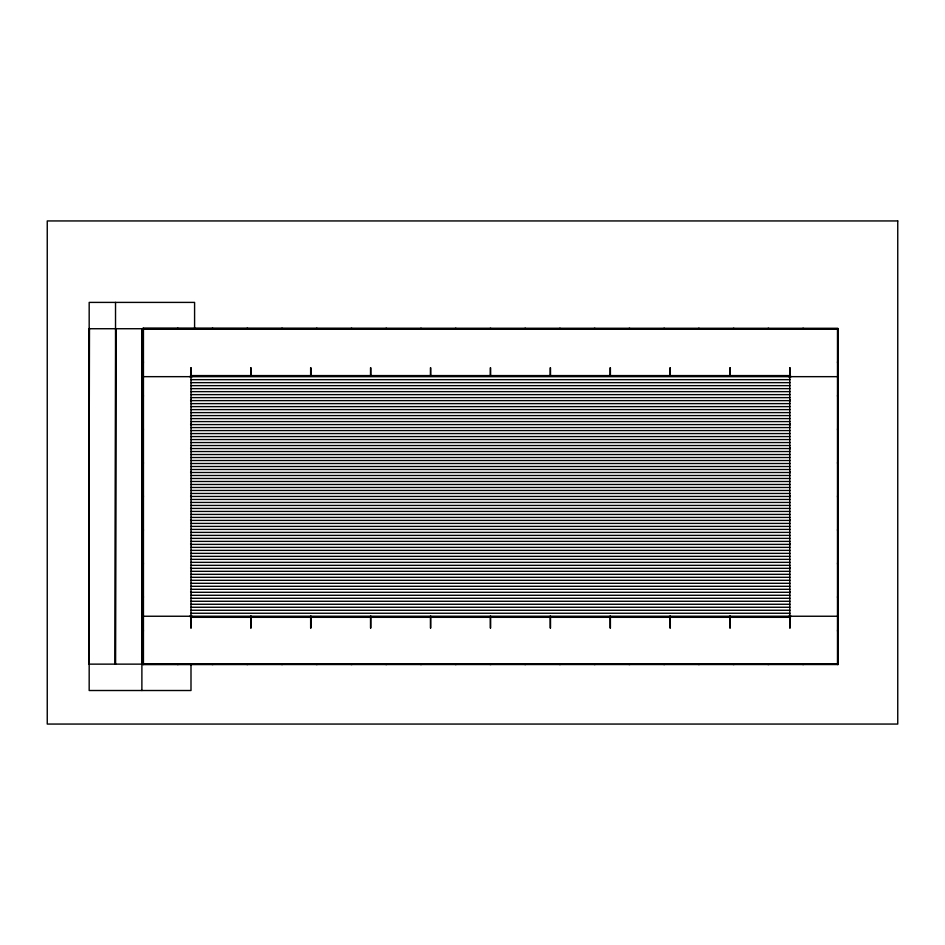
<?xml version="1.0" encoding="UTF-8"?>
<svg xmlns="http://www.w3.org/2000/svg" width="945" height="945" viewBox="0 0 945 945"><rect width="100%" height="100%" fill="white"/><g stroke="black" fill="none" stroke-linecap="round" stroke-linejoin="round"><path stroke-width="1.42" d="M88.995 328.73L838.215 328.754M838.061 328.966L142.872 328.541L838.061 328.541L838.215 664.524L142.719 664.524L142.719 328.399L837.861 328.458L837.861 664.465M142.719 329.108L837.861 329.049M142.719 361.935L143.439 361.935M837.494 361.935L838.215 361.935M142.719 362.656L143.439 362.656M837.494 362.656L838.215 362.656M789.937 375.59L190.996 375.59L190.996 617.321L789.937 617.321M191.658 376.015L190.335 376.015L190.335 377.327L191.658 377.327M789.276 376.015L790.599 376.015L790.599 377.327L789.276 377.327M191.386 376.275L190.607 376.275L191.386 377.055M143.085 376.665L837.861 376.665M789.796 376.807L790.079 367.818M190.996 379.666L789.937 379.666M190.996 382.654L789.937 382.654M190.996 385.654L789.937 385.654M190.996 388.643L789.937 388.643M190.996 391.643L789.937 391.643M190.996 394.632L789.937 394.632M142.719 395.471L143.439 395.471M837.494 395.471L838.215 395.471M142.719 396.191L143.439 396.191M837.494 396.191L838.215 396.191M190.996 397.632L789.937 397.632M191.386 400.243L190.607 400.243L191.386 401.011M190.996 400.621L789.937 400.621M190.996 403.621L789.937 403.621M190.996 406.622L789.937 406.622M190.996 409.61L789.937 409.61M190.996 412.611L789.937 412.611M190.996 415.599L789.937 415.599M190.996 418.6L789.937 418.6M190.996 421.588L789.937 421.588M191.386 424.199L190.607 424.199L191.386 424.978M190.996 424.588L789.937 424.588M190.996 427.577L789.937 427.577M142.719 429.018L143.439 429.018M837.494 429.018L838.215 429.018M142.719 429.739L143.439 429.739M837.494 429.739L838.215 429.739M190.996 430.577L789.937 430.577M190.996 433.566L789.937 433.566M190.996 436.566L789.937 436.566M190.996 439.555L789.937 439.555M190.996 442.555L789.937 442.555M190.996 445.544L789.937 445.544M191.386 448.154L190.607 448.154L191.386 448.934M190.996 448.544L789.937 448.544M190.996 451.533L789.937 451.533M190.996 454.533L789.937 454.533M190.996 457.522L789.937 457.522M190.996 460.522L789.937 460.522M142.719 462.554L143.439 462.554M837.494 462.554L838.215 462.554M142.719 463.274L143.439 463.274M837.494 463.274L838.215 463.274M190.996 463.511L789.937 463.511M190.996 466.511L789.937 466.511M190.996 469.5L789.937 469.5M191.386 472.11L190.607 472.11L191.386 472.89M190.996 472.5L789.937 472.5M190.996 475.5L789.937 475.5M190.996 478.489L789.937 478.489M190.996 481.489L789.937 481.489M190.996 484.478L789.937 484.478M190.996 487.478L789.937 487.478M190.996 490.467L789.937 490.467M190.996 493.467L789.937 493.467M142.719 496.101L143.439 496.101M191.386 496.066L190.607 496.066L191.386 496.846M837.494 496.101L838.215 496.101M190.996 496.456L789.937 496.456M142.719 496.822L143.439 496.822M837.494 496.822L838.215 496.822M190.996 499.456L789.937 499.456M190.996 502.445L789.937 502.445M190.996 505.445L789.937 505.445M190.996 508.434L789.937 508.434M190.996 511.434L789.937 511.434M190.996 514.423L789.937 514.423M190.996 517.423L789.937 517.423M191.386 520.022L190.607 520.022L191.386 520.801M190.996 520.411L789.937 520.411M190.996 523.412L789.937 523.412M190.996 526.4L789.937 526.4M190.996 529.401L789.937 529.401M142.719 529.637L143.439 529.637M837.494 529.637L838.215 529.637M142.719 530.358L143.439 530.358M837.494 530.358L838.215 530.358M190.996 532.389L789.937 532.389M190.996 535.39L789.937 535.39M190.996 538.378L789.937 538.378M190.996 541.379L789.937 541.379M191.386 543.989L190.607 543.989L191.386 544.757M190.996 544.379L789.937 544.379M190.996 547.368L789.937 547.368M190.996 550.368L789.937 550.368M190.996 553.357L789.937 553.357M190.996 556.357L789.937 556.357M190.996 559.345L789.937 559.345M190.996 562.346L789.937 562.346M142.719 563.185L143.439 563.185M837.494 563.185L838.215 563.185M142.719 563.893L143.439 563.893M837.494 563.893L838.215 563.893M190.996 565.334L789.937 565.334M191.386 567.945L190.607 567.945L191.386 568.725M190.996 568.335L789.937 568.335M190.996 571.323L789.937 571.323M190.996 574.324L789.937 574.324M190.996 577.312L789.937 577.312M190.996 580.313L789.937 580.313M190.996 583.301L789.937 583.301M190.996 586.302L789.937 586.302M190.996 589.29L789.937 589.29M191.386 591.901L190.607 591.901L191.386 592.68M190.996 592.291L789.937 592.291M190.996 595.279L789.937 595.279M142.719 596.72L143.439 596.72M837.494 596.72L838.215 596.72M142.719 597.441L143.439 597.441M837.494 597.441L838.215 597.441M190.996 598.279L789.937 598.279M190.996 601.268L789.937 601.268M190.996 604.268L789.937 604.268M190.996 607.257L789.937 607.257M190.996 610.257L789.937 610.257M190.996 613.246L789.937 613.246M191.658 615.585L190.335 615.585L190.335 616.908L191.658 616.908M789.276 615.585L790.599 615.585L790.599 616.908L789.276 616.908M191.386 615.856L190.607 615.856L191.386 616.636M143.085 616.246L837.861 616.246M220.279 616.908L221.602 616.908M250.236 616.908L251.547 616.908M280.181 616.908L281.492 616.908M310.125 616.908L311.448 616.908M340.07 616.908L341.393 616.908M370.027 616.908L371.338 616.908M399.971 616.908L401.282 616.908M429.916 616.908L431.227 616.908M459.861 616.908L461.184 616.908M489.805 616.908L491.128 616.908M519.762 616.908L521.073 616.908M549.707 616.908L551.018 616.908M579.651 616.908L580.974 616.908M609.596 616.908L610.919 616.908M639.541 616.908L640.864 616.908M669.497 616.908L670.808 616.908M699.442 616.908L700.753 616.908M729.386 616.908L730.709 616.908M759.331 616.908L760.654 616.908M142.719 630.256L143.439 630.256M837.494 630.256L838.215 630.256M142.719 630.976L143.439 630.976M837.494 630.976L838.215 630.976M142.719 663.803L838.215 663.803M838.061 663.957L142.872 664.37M88.995 664.134L838.215 664.158M837.494 328.754L837.494 664.524M803.474 328.399L803.474 329.108M803.474 663.803L803.474 664.524M803.12 328.458L803.12 329.049M803.12 663.862L803.12 664.465M802.754 328.399L802.754 329.108M802.754 663.803L802.754 664.524M790.079 616.105L790.079 628M789.796 367.818L789.796 628M768.734 328.399L768.734 329.108M768.734 663.803L768.734 664.524M768.38 328.458L768.38 329.049M768.38 663.862L768.38 664.465M768.013 328.399L768.013 329.108M768.013 663.803L768.013 664.524M733.993 328.399L733.993 329.108M733.993 663.803L733.993 664.524M733.639 328.458L733.639 329.049M733.639 663.862L733.639 664.465M733.285 328.399L733.285 329.108M733.285 663.803L733.285 664.524M730.19 367.818L730.19 375.354M730.19 616.105L730.19 628M729.906 367.818L729.906 375.354M729.906 616.105L729.906 628M699.265 328.399L699.265 329.108M699.265 663.803L699.265 664.524M698.898 328.458L698.898 329.049M698.898 663.862L698.898 664.465M698.544 328.399L698.544 329.108M698.544 663.803L698.544 664.524M670.3 367.818L670.3 375.354M670.3 616.105L670.3 628M670.005 367.818L670.005 375.354M670.005 616.105L670.005 628M664.524 328.399L664.524 329.108M664.524 663.803L664.524 664.524M664.158 328.458L664.158 329.049M664.158 663.862L664.158 664.465M663.803 328.399L663.803 329.108M663.803 663.803L663.803 664.524M629.783 328.399L629.783 329.108M629.783 663.803L629.783 664.524M629.429 328.458L629.429 329.049M629.429 663.862L629.429 664.465M629.063 328.399L629.063 329.108M629.063 663.803L629.063 664.524M610.399 367.818L610.399 375.354M610.399 616.105L610.399 628M610.116 367.818L610.116 375.354M610.116 616.105L610.116 628M595.043 328.399L595.043 329.108M595.043 663.803L595.043 664.524M594.688 328.458L594.688 329.049M594.688 663.862L594.688 664.465M594.322 328.399L594.322 329.108M594.322 663.803L594.322 664.524M560.302 328.399L560.302 329.108M560.302 663.803L560.302 664.524M559.948 328.458L559.948 329.049M559.948 663.862L559.948 664.465M559.582 328.399L559.582 329.108M559.582 663.803L559.582 664.524M550.51 367.818L550.51 375.354M550.51 616.105L550.51 628M550.214 367.818L550.214 375.354M550.214 616.105L550.214 628M525.562 328.399L525.562 329.108M525.562 663.803L525.562 664.524M525.207 328.458L525.207 329.049M525.207 663.862L525.207 664.465M524.853 328.399L524.853 329.108M524.853 663.803L524.853 664.524M490.833 328.399L490.833 329.108M490.833 663.803L490.833 664.524M490.609 367.818L490.609 375.354M490.609 616.105L490.609 628M490.467 328.458L490.467 329.049M490.467 663.862L490.467 664.465M490.325 367.818L490.325 375.354M490.325 616.105L490.325 628M490.112 328.399L490.112 329.108M490.112 663.803L490.112 664.524M456.092 328.399L456.092 329.108M456.092 663.803L456.092 664.524M455.726 328.458L455.726 329.049M455.726 663.862L455.726 664.465M455.372 328.399L455.372 329.108M455.372 663.803L455.372 664.524M430.719 367.818L430.719 375.354M430.719 616.105L430.719 628M430.436 367.818L430.436 375.354M430.436 616.105L430.436 628M421.352 328.399L421.352 329.108M421.352 663.803L421.352 664.524M420.986 328.458L420.986 329.049M420.986 663.862L420.986 664.465M420.631 328.399L420.631 329.108M420.631 663.803L420.631 664.524M386.611 328.399L386.611 329.108M386.611 663.803L386.611 664.524M386.257 328.458L386.257 329.049M386.257 663.862L386.257 664.465M385.891 328.399L385.891 329.108M385.891 663.803L385.891 664.524M370.818 367.818L370.818 375.354M370.818 616.105L370.818 628M370.534 367.818L370.534 375.354M370.534 616.105L370.534 628M351.871 328.399L351.871 329.108M351.871 663.803L351.871 664.524M351.516 328.458L351.516 329.049M351.516 663.862L351.516 664.465M351.15 328.399L351.15 329.108M351.15 663.803L351.15 664.524M317.13 328.399L317.13 329.108M317.13 663.803L317.13 664.524M316.776 328.458L316.776 329.049M316.776 663.862L316.776 664.465M316.41 328.399L316.41 329.108M316.41 663.803L316.41 664.524M310.929 367.818L310.929 375.354M310.929 616.105L310.929 628M310.645 367.818L310.645 375.354M310.645 616.105L310.645 628M282.39 328.399L282.39 329.108M282.39 663.803L282.39 664.524M282.035 328.458L282.035 329.049M282.035 663.862L282.035 664.465M281.681 328.399L281.681 329.108M281.681 663.803L281.681 664.524M251.039 367.818L251.039 375.354M251.039 616.105L251.039 628M250.744 367.818L250.744 375.354M250.744 616.105L250.744 628M247.661 328.399L247.661 329.108M247.661 663.803L247.661 664.524M247.295 328.458L247.295 329.049M247.295 663.862L247.295 664.465M246.94 328.399L246.94 329.108M246.94 663.803L246.94 664.524M212.92 328.399L212.92 329.108M212.92 663.803L212.92 664.524M212.554 328.458L212.554 329.049M212.554 663.862L212.554 664.465M212.2 328.399L212.2 329.108M212.2 663.803L212.2 664.524M194.587 328.754L194.587 302.4L89.173 302.4L89.173 690.511L190.996 690.511L190.996 664.158M191.138 367.818L191.138 376.807L190.855 367.818M191.138 616.105L191.138 628M190.855 616.105L190.855 628M178.18 328.399L178.18 329.108M178.18 663.803L178.18 664.524M177.825 328.458L177.825 329.049M177.825 663.862L177.825 664.465M177.459 328.399L177.459 329.108M177.459 663.803L177.459 664.524M143.439 328.399L143.439 664.524M143.085 328.458L143.085 664.465M142.057 328.73L141.88 690.511M141.703 328.73L141.703 664.181M115.526 302.4L115.526 664.158M897.75 220.941L47.25 220.941L47.25 724.059L897.75 724.059L897.75 220.941M89.385 328.541L88.972 664.37L89.385 328.541M115.739 328.541L115.325 664.37L115.739 328.541M790.327 376.275L789.547 377.055L790.327 376.275M790.327 400.243L789.547 401.011L790.327 400.243M790.327 424.199L789.547 424.978L790.327 424.199M790.327 448.154L789.547 448.934L790.327 448.154M790.327 472.11L789.547 472.89L790.327 472.11M790.327 496.066L789.547 496.846L790.327 496.066M790.327 520.022L789.547 520.801L790.327 520.022M790.327 543.989L789.547 544.757L790.327 543.989M790.327 567.945L789.547 568.725L790.327 567.945M790.327 591.901L789.547 592.68L790.327 591.901M790.327 615.856L789.547 616.636L790.327 615.856"/></g></svg>
